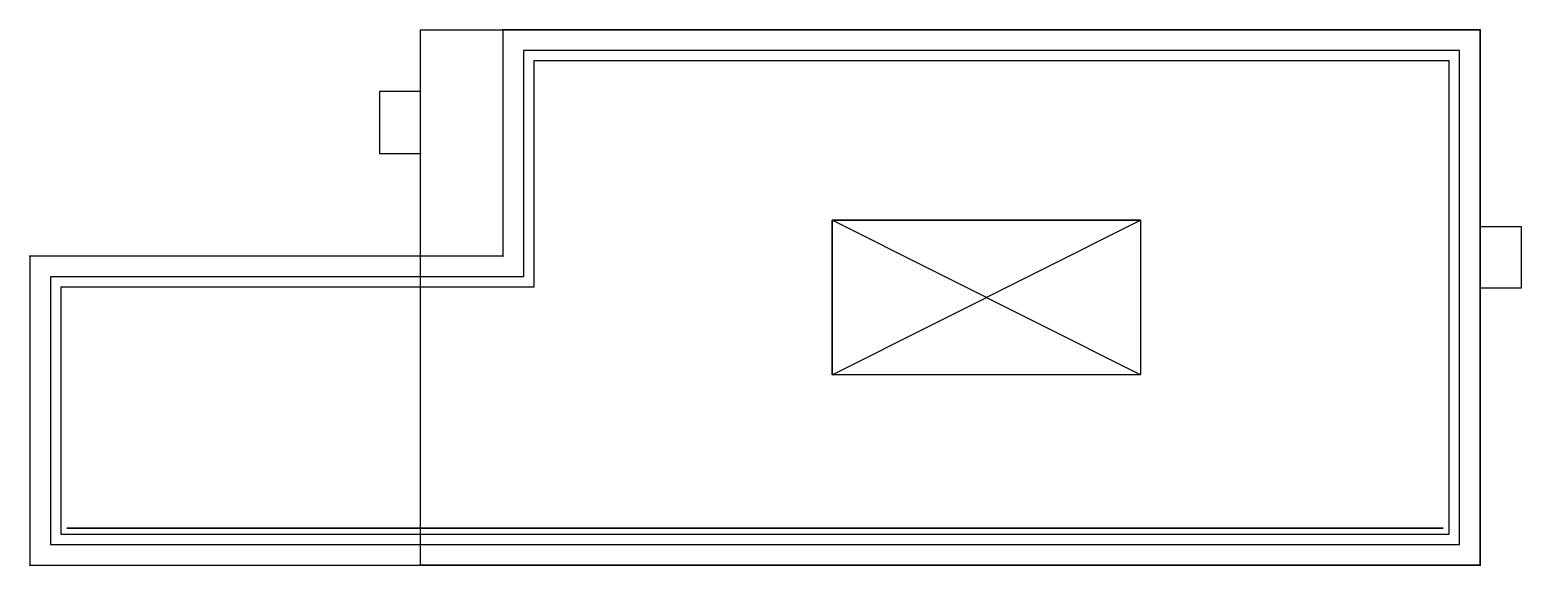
# Model space of a CAD drawing. Header units: centimetres. Extents: x -14.1 to 0.4, y 0 to 5.2.
import ezdxf

# ---------------------------------------------------------------- set-up
doc = ezdxf.new("R2010")
doc.units = ezdxf.units.CM
doc.header["$MEASUREMENT"] = 0
for name, color, linetype in [('Drawer for ender3-pro v14_Sketch1', 7, 'Continuous'), ('Drawer for ender3-pro v14_Sketch2', 7, 'Continuous'), ('Drawer for ender3-pro v14_Sketch3', 7, 'Continuous'), ('Drawer for ender3-pro v14_Sketch5', 7, 'Continuous'), ('Drawer for ender3-pro v14_Sketch6', 7, 'Continuous'), ('Drawer for ender3-pro v14_Sketch7', 7, 'Continuous')]:
    doc.layers.add(name, color=color, linetype=linetype)

msp = doc.modelspace()

# ---------------------------------------------------------------- linework, layer by layer
at = {"layer": 'Drawer for ender3-pro v14_Sketch1'}
for p, q in [((-10.3, 0), (-10.3, 5.2)), ((-10.3, 5.2), (0, 5.2)), ((-9.5, 5.2), (-9.5, 3)), ((0, 5.2), (0, 0)), ((-10.3, 4.6), (-10.7, 4.6)), ((-10.7, 4.6), (-10.7, 4)), ((-10.7, 4), (-10.3, 4)), ((0, 3.29), (0.4, 3.29)), ((0.4, 3.29), (0.4, 2.69)), ((-10.3, 3), (-14.1, 3)), ((-14.1, 3), (-14.1, 0)), ((-9.5, 3), (-10.3, 3)), ((0.4, 2.69), (0, 2.69)), ((-14.1, 0), (-10.3, 0)), ((0, 0), (-10.3, 0))]:
    msp.add_line(p, q, dxfattribs=at)
for p in [(-9.5, 5.2), (-10.3, 4.6), (-10.3, 4), (0, 3.29), (-10.3, 3), (0, 2.69), (0, 0)]:
    msp.add_point(p, dxfattribs=at)
at = {"layer": 'Drawer for ender3-pro v14_Sketch2'}
for p, q in [((-9.5, 5.2), (-9.5, 3)), ((0, 5.2), (-9.5, 5.2)), ((0, 0), (0, 5.2)), ((-0.2, 5), (-9.3, 5)), ((-9.3, 5), (-9.3, 2.8)), ((-0.2, 0.2), (-0.2, 5)), ((-9.5, 3), (-14.1, 3)), ((-14.1, 3), (-14.1, 0)), ((-9.5, 3), (-10.3, 3)), ((-9.3, 2.8), (-13.9, 2.8)), ((-13.9, 2.8), (-13.9, 0.2)), ((-13.9, 0.2), (-0.2, 0.2)), ((-14.1, 0), (0, 0))]:
    msp.add_line(p, q, dxfattribs=at)
for p in [(-9.5, 5.2), (0, 5.2), (-14.1, 3), (-9.5, 3), (0, 0), (-14.1, 0)]:
    msp.add_point(p, dxfattribs=at)
at = {"layer": 'Drawer for ender3-pro v14_Sketch3'}
for p, q in [((-0.3, 4.9, 16.22), (-9.2, 4.9, 16.22)), ((-9.2, 4.9, 16.22), (-9.2, 2.7, 16.22)), ((-0.3, 0.3, 16.22), (-0.3, 4.9, 16.22)), ((-6.3, 1.85, 16.22), (-6.3, 3.35, 16.22)), ((-6.3, 3.35, 16.22), (-3.3, 3.35, 16.22)), ((-3.3, 1.85, 16.22), (-6.3, 3.35, 16.22)), ((-6.3, 1.85, 16.22), (-3.3, 3.35, 16.22)), ((-3.3, 3.35, 16.22), (-3.3, 1.85, 16.22)), ((-9.2, 2.7, 16.22), (-13.8, 2.7, 16.22)), ((-13.8, 2.7, 16.22), (-13.8, 0.3, 16.22)), ((-3.3, 1.85, 16.22), (-6.3, 1.85, 16.22)), ((-13.8, 0.3, 16.22), (-0.3, 0.3, 16.22))]:
    msp.add_line(p, q, dxfattribs=at)
for p in [(-4.8, 2.6, 16.22), (-4.8, 2.6, 16.22), (-4.8, 2.6, 16.22), (0, 0, 16.22)]:
    msp.add_point(p, dxfattribs=at)
at = {"layer": 'Drawer for ender3-pro v14_Sketch5'}
for p, q in [((-6.3, 3.35, 16.22), (-6.3, 1.85, 16.22)), ((-6.3, 1.85, 17.72), (-6.3, 3.35, 17.72)), ((-6.3, 3.35, 17.72), (-6.3, 3.35, 16.22)), ((-6.3, 1.85, 16.22), (-6.3, 3.35, 17.72)), ((-6.3, 1.85, 16.22), (-6.3, 1.85, 17.72))]:
    msp.add_line(p, q, dxfattribs=at)
msp.add_point((-6.3, 0), dxfattribs=at)
at = {"layer": 'Drawer for ender3-pro v14_Sketch6'}
for p, q in [((-3.3, 3.35, 16.22), (-6.3, 3.35, 16.22)), ((-6.3, 3.35, 16.22), (-6.3, 3.35, 17.72)), ((-6.3, 3.35, 17.72), (-3.3, 3.35, 17.72)), ((-5.9, 3.35, 17.32), (-3.7, 3.35, 17.32)), ((-3.7, 3.35, 16.62), (-5.9, 3.35, 16.62)), ((-5.9, 3.35, 16.62), (-5.9, 3.35, 17.32)), ((-3.7, 3.35, 17.32), (-3.7, 3.35, 16.62)), ((-3.3, 3.35, 17.72), (-3.3, 3.35, 16.22))]:
    msp.add_line(p, q, dxfattribs=at)
msp.add_point((0, 3.35), dxfattribs=at)
at = {"layer": 'Drawer for ender3-pro v14_Sketch7'}
for p, q in [((-0.36, 0.36, 0.16), (-13.74, 0.36, 0.16)), ((-13.74, 0.36, 0.16), (-13.74, 0.36, 16.06)), ((-13.74, 0.36, 16.06), (-0.36, 0.36, 16.06)), ((-13.74, 0.36, 9.36), (-0.36, 0.36, 9.36)), ((-13.74, 0.36, 4.16), (-4.86, 0.36, 4.16)), ((-13.74, 0.36, 9.52), (-0.36, 0.36, 9.52)), ((-13.74, 0.36, 4.32), (-4.86, 0.36, 4.32)), ((-4.86, 0.36, 0.16), (-4.86, 0.36, 9.36)), ((-4.7, 0.36, 0.16), (-4.7, 0.36, 9.36)), ((-0.36, 0.36, 16.06), (-0.36, 0.36, 0.16))]:
    msp.add_line(p, q, dxfattribs=at)
msp.add_point((0, 0.36), dxfattribs=at)

doc.saveas('drawing.dxf')
